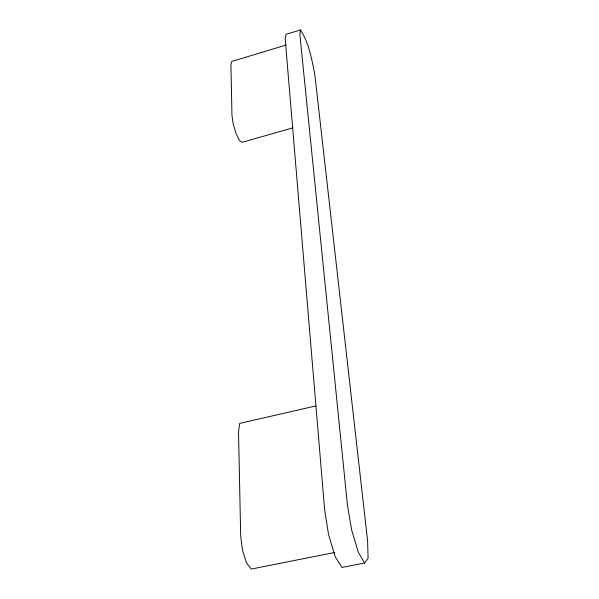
<?xml version="1.0" encoding="UTF-8"?>
<svg xmlns="http://www.w3.org/2000/svg" width="599" height="599" viewBox="0 0 599 599"><rect width="100%" height="100%" fill="white"/><g stroke="black" fill="none" stroke-linecap="round" stroke-linejoin="round"><path stroke-width="0.9" d="M300.458 29.95L299.882 34.742L347.457 505.256L351.635 529.95L358.277 552.285L364.596 563.008L341.932 567.44L335.268 556.838L328.566 534.622L324.651 509.996L285.214 39.175L285.985 34.338L300.458 29.95C309.039 42.978 311.69 59.054 314.774 74.119L367.606 540.919L368.093 558.343L364.596 563.008M286.135 45.06L231.791 61.42L230.907 64.482L231.97 115.465L233.146 123.686L235.991 133.255L239.36 140.383L241.944 142.345L293.068 127.812M315.546 406.01L239.682 423.396L238.522 431.744L240.678 535.551L242.438 550.009L246.526 562.895L251.288 569.05L334.766 552.458"/></g></svg>
